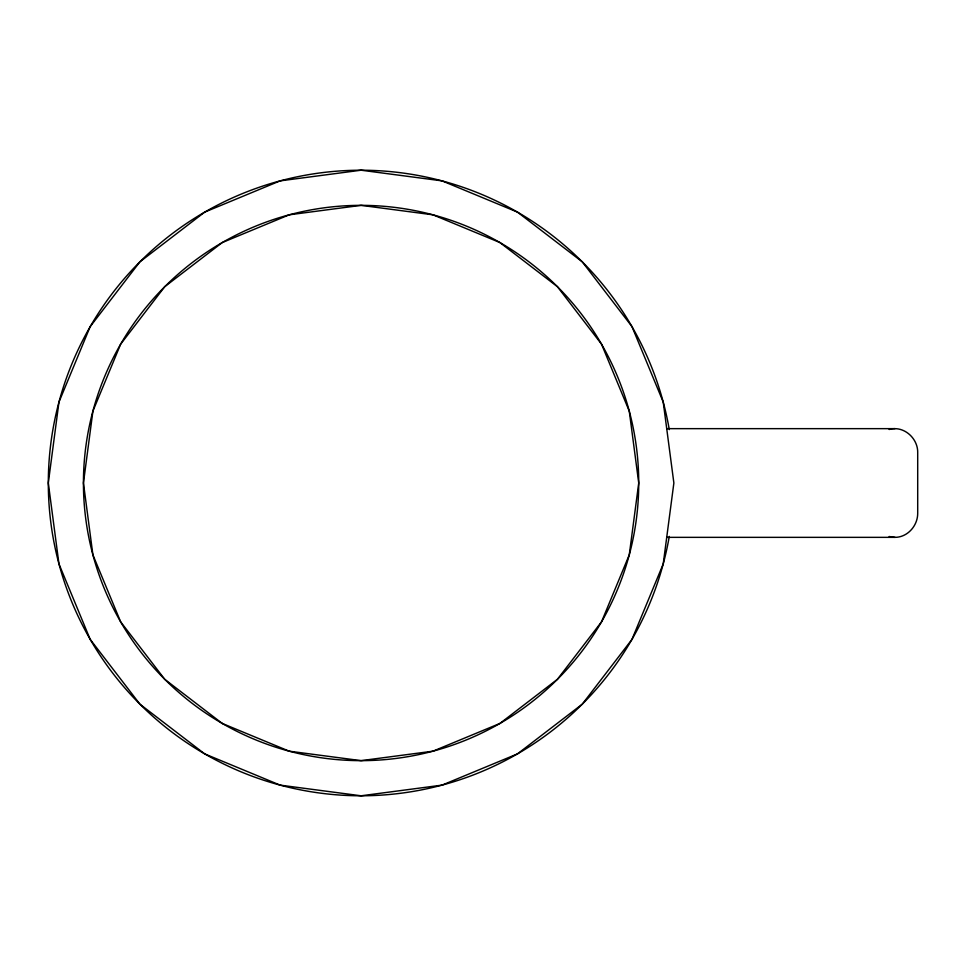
<?xml version="1.0" encoding="UTF-8"?>
<svg xmlns="http://www.w3.org/2000/svg" width="966" height="966" viewBox="0 0 966 966"><rect width="100%" height="100%" fill="white"/><g stroke="black" fill="none" stroke-linecap="round" stroke-linejoin="round"><path stroke-width="1.45" d="M889.131 429.484C903.572 425.185 918.147 438.262 917.7 452.812L917.7 513.188C917.833 525.564 907.702 537.325 894.999 537.35L666.721 537.35M666.721 428.65L894.999 428.65M889.131 536.516L894.999 537.35M669.281 536.408A312.791 312.791 0 0 1 189.469 744.496A312.791 312.791 0 0 1 189.469 221.504A312.791 312.791 0 0 1 669.281 429.592M58.962 402.049L48.3 483L58.962 563.951L90.2 639.395L139.913 704.178L204.695 753.878L280.128 785.129L361.091 795.791L442.042 785.129L517.474 753.878L582.256 704.178L631.969 639.395L663.219 563.951L673.87 483L663.219 402.049L631.969 326.605L582.256 261.822L517.474 212.122L442.042 180.871L361.091 170.209L280.128 180.871L204.695 212.122L139.913 261.822L90.2 326.605L58.962 402.049M92.905 411.142L83.438 483L92.905 554.858L120.641 621.826L164.763 679.327L222.265 723.449L289.22 751.186L361.091 760.64L432.949 751.186L499.905 723.449L557.406 679.327L601.528 621.826L629.264 554.858L638.731 483L629.264 411.142L601.528 344.174L557.406 286.673L499.905 242.551L432.949 214.814L361.091 205.36L289.22 214.814L222.265 242.551L164.763 286.673L120.641 344.174L92.905 411.142M222.265 723.449A277.64 277.64 0 0 0 638.731 483A277.64 277.64 0 0 0 222.265 242.551A277.64 277.64 0 0 0 222.265 723.449"/></g></svg>
